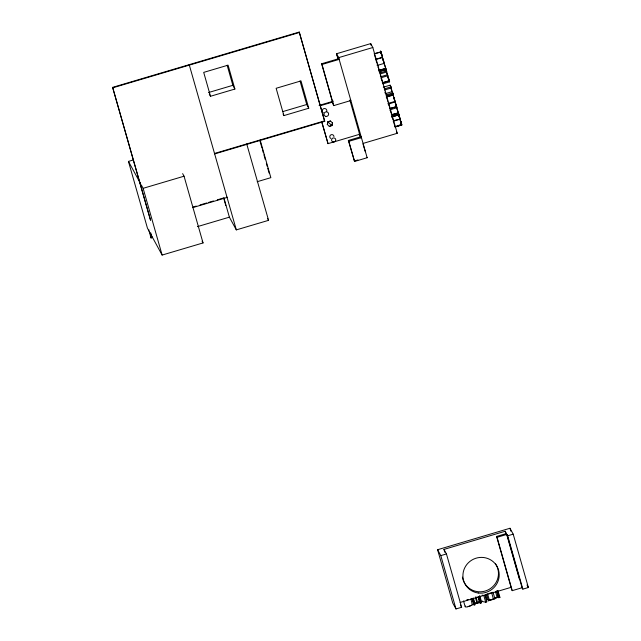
<?xml version="1.0" encoding="UTF-8"?>
<svg xmlns="http://www.w3.org/2000/svg" width="641" height="641" viewBox="0 0 641 641"><rect width="100%" height="100%" fill="white"/><g stroke="black" fill="none" stroke-linecap="round" stroke-linejoin="round"><path stroke-width="0.96" d="M399.079 116.149L400.128 119.066L393.229 120.732M327.912 121.758L327.367 124.57L327.912 121.758L330.492 120.997L332.495 122.952L331.822 125.532M327.239 124.338L329.282 126.381L331.87 125.62L332.495 122.952M375.666 59.276L382.509 57.249L381.94 54.862L380.954 51.785L374.112 53.812L381.115 52.073M465.438 605.993L465.326 606.875L467.113 606.995L472.417 604.976L470.831 598.782M473.346 599.399L474.436 603.229L477.801 603.389L479.388 601.763L478.026 596.971M477.241 603.221L478.787 601.667M488.178 599.519L488.426 600.785L489.468 600.481L487.481 593.638M471.167 605.392L470.198 605.953M149.008 229.927L148.688 230.44M150.915 236.625L151.052 237.971L152.093 237.659L150.731 232.875M395.882 104.876L396.507 106.35L395.104 101.855L388.27 104.259M491.054 592.58L490.862 592.701A1.963 0.433 -15.9 0 1 490.605 592.837M491.591 592.58L493.506 599.279L498.434 597.035L498.802 597.708L499.9 597.388L497.993 590.682L496.895 591.002L498.802 597.708M493.506 599.279L496.038 597.668L495.285 597.805M394.047 120.973L400.04 119.194L401.098 122.367M491.519 599.664L489.291 600.16M469.725 606.13L468.13 606.562M468.178 599.543L466.608 600.008M112.624 87.36L150.507 220.119L112.624 87.36L299.243 32.05L324.747 121.293L214.703 153.904L214.471 153.479L324.514 120.869L324.747 121.293M112.848 87.785L299.475 32.475M338.119 59.317L336.525 53.74L370.698 43.612L372.822 47.514L397.236 133.296L363.07 143.424M208.469 92.552L232.851 85.325L234.886 89.051L210.496 96.278L209.278 94.043M336.525 53.74L338.656 57.634L372.822 47.514M350.859 100.533L333.713 105.613L333.328 104.908L321.622 63.763L338.769 58.684M321.622 63.763L322.006 64.469L339.153 59.389L337.03 55.487M375.61 59.565L382.485 57.53L384.199 63.163L383.614 61.816M377.188 65.454L384.039 63.427L384.848 65.174L386.09 69.476L379.248 71.504M385.722 68.315L378.879 70.342L378.454 68.675M378.959 70.486L385.802 68.459M378.975 71.704L385.818 69.677L386.515 70.959L386.803 71.984L379.961 74.011M379.672 72.986L386.515 70.959M381.026 77.761L387.869 75.734L387.581 74.709L380.738 76.736L380.337 76.015M282.833 111.59L306.727 104.507L308.754 108.233L283.907 115.596L283.098 114.106M382.405 82.721L389.247 80.694L389.616 81.848L382.765 83.875L382.324 82.377M382.477 82.849L389.319 80.822M182.637 173.623L184.047 176.203L203.037 242.939L162.125 255.062L147.438 228.14L128.448 161.404L133.208 159.994M319.074 105.42L333.424 101.166M320.348 105.717L332.783 102.031M383.27 87.208L390.121 85.181L391.05 86.888L391.355 87.961L384.512 89.996M384.199 88.915L391.05 86.888M385.233 93.698L392.076 91.671L392.773 92.945L393.061 93.971L386.219 95.998M385.93 94.972L392.773 92.945M387.004 96.671L392.14 95.148M386.275 97.144L393.117 95.116L392.564 93.065L393.061 93.971M388.142 103.345L395.088 101.422L393.374 95.789L393.558 96.879M331.742 125.388L329.282 126.381M389.48 107.44L389.76 108.561L396.603 106.534L396.963 107.688L389.832 109.867L390.281 110.701M396.675 106.662L389.76 108.561M141.236 184.856L143.127 188.326L184.047 176.203M391.339 113.994L391.523 114.763L398.438 112.872L398.734 113.898L391.891 115.925M398.438 112.872L391.523 114.763M392.156 117.119L392.028 116.71L398.87 114.683L399.463 116.454M392.044 116.766L398.886 114.739L399.84 118.016L399.463 116.926M392.028 116.71L399.006 114.923M321.758 122.151L328.032 143.648L359.601 134.29L349.866 100.06M398.181 125.572L401.603 124.562M338.656 57.634L367.141 157.734L354.561 161.46L348.351 140.459L360.931 136.733M395.729 126.461L401.723 124.691L401.226 122.816M394.896 126.782L401.867 124.987L395.024 127.014M348.351 140.459L348.832 141.341L361.412 137.615L359.289 133.713M257.185 181.707L270.855 177.661L260.174 140.107M193.35 206.931L196.226 206.082M200.056 204.944L206.755 202.965M208.67 202.396L213.453 200.978M217.283 199.84L223.981 197.853M192.629 207.644L227.09 197.428L226.858 197.003M354.321 161.019L357.91 159.954M197.42 226.634L229.382 217.163L236.321 229.887L268.571 220.336L246.713 143.929M506.438 533.528L505.196 531.261L443.973 549.409L446.448 553.944L461.624 607.283L455.991 608.95L452.778 603.053L437.595 549.722L509.988 528.264L513.201 534.161L528.376 587.493L522.848 589.135L522.086 587.733L506.911 534.394L497.063 537.318L496.591 536.445L506.438 533.528L519.442 579.248M437.595 549.722L440.808 555.619L446.448 553.944M506.911 534.394L507.672 535.796L513.201 534.161M460.102 602.46L510.813 587.428M496.591 536.445L511.766 589.784L512.239 590.649L522.086 587.733M479.756 595.641L481.391 601.386L482.481 601.066M471.84 598.526L474.132 605.024L475.237 604.695L473.322 597.989M479.388 601.763L480.189 603.229L481.215 602.925L479.308 596.218M481.391 601.386L485.686 602.147L486.799 601.819L484.892 595.112M496.503 597.364L497.368 597.132M489.099 599.808L490.053 599.551M488.859 593.406L489.596 593.213M395.088 101.422L394.503 100.084M388.214 103.457L388.134 102.784M474.733 602.869L476.407 603.101M485.397 601.611L486.799 601.819M492.769 598.806L493.161 598.95A2.211 0.489 -15.9 0 1 492.961 599.287L492.769 599.407A1.963 0.433 -15.9 0 1 491.871 599.8L489.468 600.481M482.056 595.136L483.771 595.441L485.686 602.147M472 604.223L472.465 604.527M331.87 125.62L327.984 121.91L330.492 120.997M382.509 57.249L381.78 55.158M400.128 119.066L399.72 117.968M377.253 65.086L377.245 64.525M381.764 55.743L381.724 55.422M386.09 69.476L384.039 63.427M386.803 71.984L386.283 71.023L387.348 74.757M387.581 74.709L386.747 72.802M387.42 74.901L387.869 75.734M388.75 79.772L389.151 80.51L388.783 79.075M388.638 80.069L389.616 81.848M390.529 86.455L391.587 89.732L391.33 89.155M391.355 87.961L391.01 87.328L391.915 90.83L391.355 89.436M395.705 104.884L396.002 105.436L395.769 104.659M396.314 106.494L396.963 107.688M398.734 113.898L396.675 107.84L398.365 112.736M396.386 131.734L397.236 133.296M365.306 151.693L363.086 144.289M366.9 157.293L367.141 157.734M527.006 584.969L528.376 587.493M498.97 595.681L499.9 597.388M497.977 596.202L498.329 596.843L496.695 591.098M189.199 64.661L236.321 229.887M480.285 601.218L481.215 602.925M267.618 218.581L268.571 220.336M460.382 605.008L461.624 607.283M202.099 241.216L203.037 242.939M128.448 161.404L140.291 183.118M151.701 236.938L152.093 237.659M393.262 121.325L393.606 122.167M383.647 61.68C384.424 63.018 382.557 57.305 382.877 59.18M394.536 99.94L394.776 100.373L393.702 97.2M381.066 78.338L381.419 79.268M375.914 60.118L376.339 61.352M386.803 98.377L387.076 99.139M401.354 124.009L400.978 122.912M394.455 99.724L393.846 97.752M377.902 66.904L378.11 67.537M383.478 61.207L382.957 59.493M388.775 105.108L389.047 105.949M400.913 122.551L401.234 123.401L400.321 120.188M380.93 52.145L380.466 50.935L380.722 52.169M398.918 115.124L398.518 114.066L398.734 115.084M390.641 111.622L391.09 113.096M391.915 116.67L392.076 117.151M388.574 78.394L388.045 77.257M395.93 104.235L395.385 102.913L395.681 104.211M383.462 61.344L382.957 59.677M394.351 99.603L393.846 97.937M400.978 121.95L400.409 120.348L401.362 123.721M393.919 123.136L394.287 124.346M399.527 117.656L399.223 116.646M381.748 54.854L382.204 56.112L380.954 51.785M381.107 52.915L381.259 53.411M391.226 88.851L390.786 87.344M392.164 116.95L392.452 117.904M381.042 52.498L381.523 54.293M388.678 78.715L387.749 76.015L387.917 77.064M399.055 115.757L399.527 117.327M399.567 117.952L398.982 115.989M381.691 80.109L381.98 81.07M391.21 88.979L390.698 87.216M400.825 122.263L400.321 120.428M376.507 61.873L376.852 63.05M399.119 115.781L399.303 116.39M374.648 55.358L375.097 56.889M388.678 78.555L389.247 80.694M388.15 77.697L388.414 78.819M396.034 104.395L396.603 106.534M381.139 53.491L381.331 54.148M388.526 79.035L388.23 78.002M401.13 122.319L401.867 124.987M400.689 121.966L400.369 120.837M387.565 100.701L387.741 101.31M392.621 118.481L392.949 119.635M381.01 53.219L381.203 53.892M385.818 69.677L386.611 72.513M390.121 85.181L390.505 86.543M392.076 91.671L392.869 94.475M509.988 528.264L510.805 531.125M370.698 43.612L371.235 45.519M507.672 535.796L522.848 589.135M505.196 531.261L506.013 534.113M497.063 537.318L512.239 590.649M497.608 590.89L498.698 594.72M496.799 591.282L498.434 597.035M495.541 591.659L497.176 597.404M493.017 592.156L494.932 598.862M359.521 134.538L360.466 137.863M486.519 594.079L488.426 600.785M485.622 594.936L486.992 599.728M479.196 597.388L480.013 600.264M348.832 141.341L354.561 161.46M478.282 596.523L480.189 603.229M475.886 596.683L477.801 603.389M475.494 597.845L477.136 603.59M322.006 64.469L333.713 105.613M472.225 598.317L474.132 605.024M463.523 600.946L465.158 606.69M299.243 32.05L324.514 120.869M443.973 549.409L444.782 552.262M321.806 121.782L328.032 143.648M440.808 555.619L455.991 608.95M308.754 108.233L300.99 80.918L276.135 88.29L283.907 115.596M300.028 80.966L306.727 104.507M259.797 140.339L261.993 148.039M262.538 149.97L263.363 152.854M263.908 154.785L265.278 159.593M266.376 163.447L267.193 166.339M267.746 168.263L269.116 173.078M234.886 89.051L228.084 65.158L203.702 72.385L210.496 96.278M227.146 65.254L232.851 85.325M223.909 197.925L229.382 217.163M223.901 198.822L225.816 205.561M143.127 188.326L162.125 255.062M149.145 231.265L151.052 237.971M394.487 125.043L394.912 126.606M395.529 103.842L395.176 102.52M375.281 57.562L375.53 58.499M382.797 59.1L382.453 57.53M400.232 120.332L400.008 119.21M384.929 92.128L385.057 92.729M330.828 138.472A2.099 2.051 -28.6 0 1 330.796 134.906A2.099 2.051 -28.6 0 1 333.945 136.589M323.368 112.84A2.332 2.276 -28.6 0 1 322.391 109.923A2.332 2.276 -28.6 0 1 325.275 108.65A2.332 2.276 -28.6 0 1 326.75 111.342M495.541 563.84A18.252 17.78 -28.6 0 1 488.987 589.448A18.252 17.78 -28.6 0 1 463.747 581.555M463.387 580.698A18.252 17.78 -28.6 0 1 462.401 577.108M333.144 141.981A2.099 2.051 -28.6 0 0 335.676 139.377A2.099 2.051 -28.6 0 0 332.174 138.56A2.099 2.051 -28.6 0 0 333.144 141.981M325.74 116.366A2.332 2.276 -28.6 0 0 328.553 113.481A2.332 2.276 -28.6 0 0 324.658 112.576A2.332 2.276 -28.6 0 0 325.74 116.366M478.234 593.005A18.252 17.78 -28.6 0 0 498.001 568.495A18.252 17.78 -28.6 0 0 466.96 564.328A18.252 17.78 -28.6 0 0 478.234 593.005"/></g></svg>
